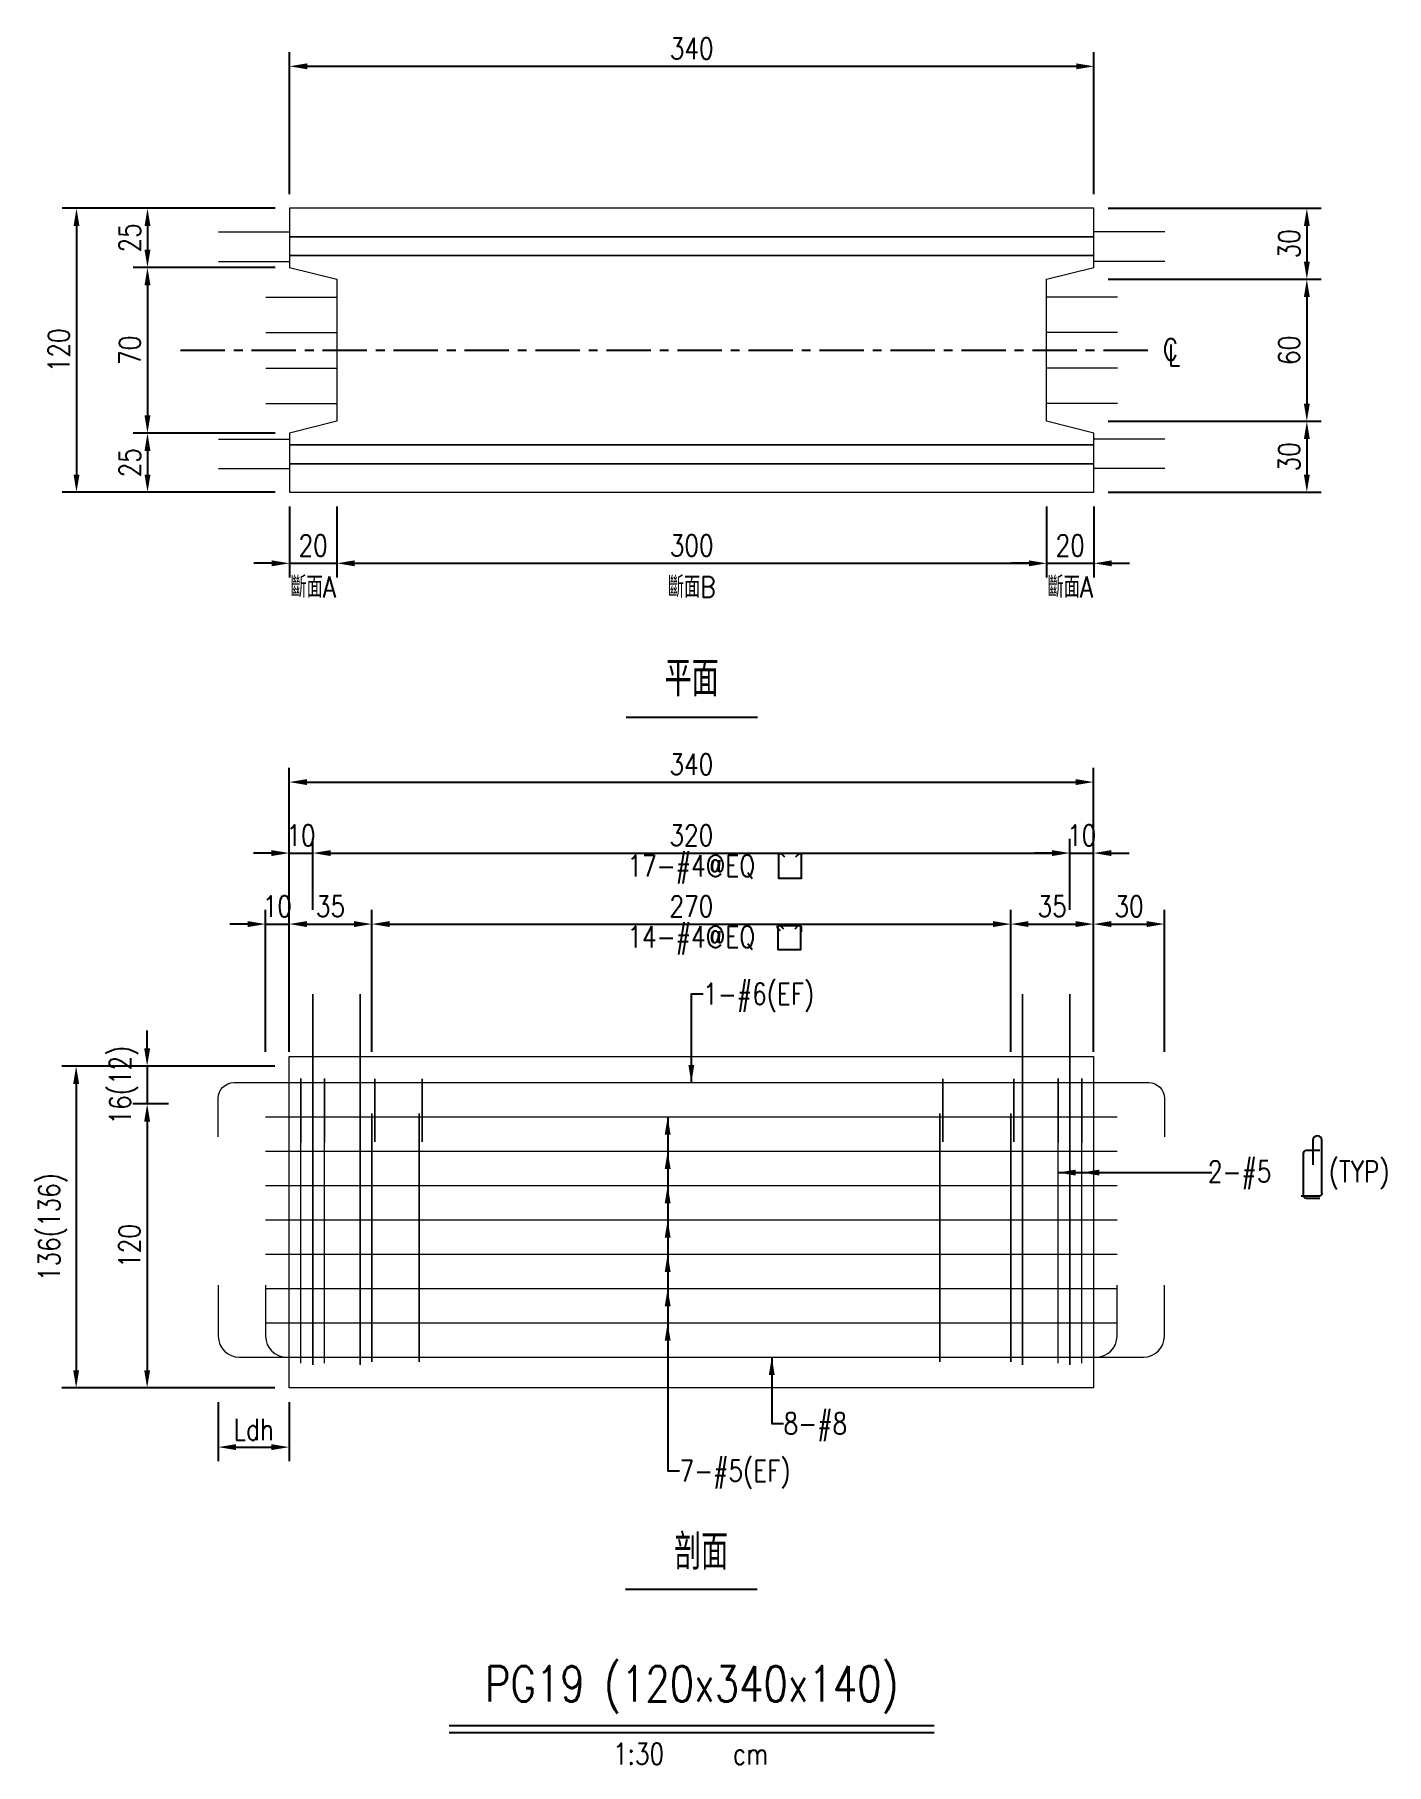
# Model space of a CAD drawing. Extents: x -4754 to 10419, y -19960 to 3841.
# Drawn here: x 1709 to 2280, y 2683 to 3414 of the extents above; entities that cross this region are included whole.
import ezdxf
from ezdxf.enums import TextEntityAlignment as Align

# ---------------------------------------------------------------- set-up
doc = ezdxf.new("R2010")
doc.units = 0
doc.header["$LTSCALE"] = 3
doc.linetypes.add('CENTER', pattern=[2, 1.25, -0.25, 0.25, -0.25])
doc.layers.get('0').update_dxf_attribs({"linetype": 'CONTINUOUS'})
doc.layers.add('HB_0', color=7, linetype='CONTINUOUS', transparency=0.5)
for name, color, linetype in [('HB_DIM', 1, 'CONTINUOUS'), ('HB_TXT_CTEXT', 2, 'CONTINUOUS'), ('鋼筋', 3, 'CONTINUOUS')]:
    doc.layers.add(name, color=color, linetype=linetype)
doc.styles.get("Standard").update_dxf_attribs({"font": 'ROMANS.shx', "width": 0.8, "bigfont": 'LCHINA.shx'})
doc.dimstyles.new('30', dxfattribs={"dimscale": 3, "dimtxt": 3, "dimasz": 2.5, "dimexe": 2, "dimexo": 2, "dimgap": 1, "dimtad": 1, "dimdsep": 46, "dimtxsty": 'Standard', "dimcen": 0, "dimclrd": 256, "dimclre": 256, "dimclrt": 2, "dimadec": 0, "dimazin": 0, "dimtfac": 1, "dimtix": 1, "dimtmove": 2, "dimatfit": 3, "dimfxl": 1, "dimtolj": 1, "dimtzin": 0, "dimarcsym": 0})

# ---------------------------------------------------------------- blocks, each defined once
blk = doc.blocks.new('beam_Topview')
at = {"layer": 'HB_TXT_CTEXT', "color": 4, "linetype": 'Continuous'}
blk.add_line((-27.76, 0), (27.76, 0), dxfattribs=at)
at = {"layer": 'HB_TXT_CTEXT', "color": 4, "linetype": 'Continuous', "width": 0.8}
blk.add_text('平面', height=15, rotation=360, dxfattribs=at).set_placement((0, 16.5), align=Align.MIDDLE)
blk = doc.blocks.new('beam_title')
at = {"layer": 'HB_TXT_CTEXT', "color": 3, "linetype": 'Continuous'}
blk.add_line((-102.52, 3), (102.52, 3), dxfattribs=at)
at = {"layer": 'HB_TXT_CTEXT', "color": 1, "linetype": 'Continuous'}
blk.add_line((-102.52, 0), (102.52, 0), dxfattribs=at)
at = {"color": 3, "linetype": 'Continuous', "width": 0.8}
blk.add_attdef('A', text='', height=15, dxfattribs=at).set_placement((0, 19.49), align=Align.MIDDLE)
at = {"color": 2, "linetype": 'Continuous', "width": 0.8}
for tag, p in [('1:30', (-22.44, -9)), ('CM', (24.84, -9))]:
    blk.add_attdef(tag, text='', height=9, dxfattribs=at).set_placement(p, align=Align.MIDDLE)
blk = doc.blocks.new('*D99')
at = {"layer": 'HB_DIM', "linetype": 'Continuous', "lineweight": -2}
for p, q in [((1816.72, 3346.95), (1816.72, 3406.95)), ((2156.72, 3346.95), (2156.72, 3406.95)), ((1824.22, 3400.95), (2149.22, 3400.95))]:
    blk.add_line(p, q, dxfattribs=at)
at = {"layer": 'HB_DIM'}
for points in [[(1824.22, 3402.2), (1824.22, 3399.7), (1816.72, 3400.95)], [(2149.22, 3399.7), (2149.22, 3402.2), (2156.72, 3400.95)]]:
    blk.add_solid(points, dxfattribs=at)
at = {"layer": 'HB_DIM', "color": 2, "linetype": 'Continuous', "insert": (1986.72, 3408.45), "char_height": 9, "attachment_point": 5, "rotation": 0}
blk.add_mtext('\\A1;340', dxfattribs=at)
blk = doc.blocks.new('*D100')
at = {"layer": 'HB_DIM', "linetype": 'Continuous', "lineweight": -2}
for p, q in [((1816.72, 3214.95), (1816.72, 3184.95)), ((1836.72, 3214.95), (1836.72, 3184.95)), ((1809.22, 3190.95), (1801.72, 3190.95)), ((1816.72, 3190.95), (1836.72, 3190.95)), ((1844.22, 3190.95), (1851.72, 3190.95))]:
    blk.add_line(p, q, dxfattribs=at)
at = {"layer": 'HB_DIM'}
for points in [[(1809.22, 3189.7), (1809.22, 3192.2), (1816.72, 3190.95)], [(1844.22, 3192.2), (1844.22, 3189.7), (1836.72, 3190.95)]]:
    blk.add_solid(points, dxfattribs=at)
at = {"layer": 'HB_DIM', "color": 2, "linetype": 'Continuous', "insert": (1826.72, 3198.45), "char_height": 9, "attachment_point": 5, "rotation": 0}
blk.add_mtext('\\A1;20', dxfattribs=at)
blk = doc.blocks.new('*D101')
at = {"layer": 'HB_DIM', "linetype": 'Continuous', "lineweight": -2}
for p, q in [((1836.72, 3214.95), (1836.72, 3184.95)), ((2136.72, 3214.95), (2136.72, 3184.95)), ((1844.22, 3190.95), (2129.22, 3190.95))]:
    blk.add_line(p, q, dxfattribs=at)
at = {"layer": 'HB_DIM'}
for points in [[(1844.22, 3192.2), (1844.22, 3189.7), (1836.72, 3190.95)], [(2129.22, 3189.7), (2129.22, 3192.2), (2136.72, 3190.95)]]:
    blk.add_solid(points, dxfattribs=at)
at = {"layer": 'HB_DIM', "color": 2, "linetype": 'Continuous', "insert": (1986.72, 3198.45), "char_height": 9, "attachment_point": 5, "rotation": 0}
blk.add_mtext('\\A1;300', dxfattribs=at)
blk = doc.blocks.new('*D102')
at = {"layer": 'HB_DIM', "linetype": 'Continuous', "lineweight": -2}
for p, q in [((2136.72, 3214.95), (2136.72, 3184.95)), ((2156.72, 3214.95), (2156.72, 3184.95)), ((2129.22, 3190.95), (2121.72, 3190.95)), ((2136.72, 3190.95), (2156.72, 3190.95)), ((2164.22, 3190.95), (2171.72, 3190.95))]:
    blk.add_line(p, q, dxfattribs=at)
at = {"layer": 'HB_DIM'}
for points in [[(2129.22, 3189.7), (2129.22, 3192.2), (2136.72, 3190.95)], [(2164.22, 3192.2), (2164.22, 3189.7), (2156.72, 3190.95)]]:
    blk.add_solid(points, dxfattribs=at)
at = {"layer": 'HB_DIM', "color": 2, "linetype": 'Continuous', "insert": (2146.72, 3198.45), "char_height": 9, "attachment_point": 5, "rotation": 0}
blk.add_mtext('\\A1;20', dxfattribs=at)
blk = doc.blocks.new('*D103')
at = {"layer": 'HB_DIM', "linetype": 'Continuous', "lineweight": -2}
for p, q in [((1810.72, 3340.95), (1720.72, 3340.95)), ((1726.72, 3333.45), (1726.72, 3228.45)), ((1810.72, 3220.95), (1720.72, 3220.95))]:
    blk.add_line(p, q, dxfattribs=at)
at = {"layer": 'HB_DIM'}
for points in [[(1727.97, 3333.45), (1725.47, 3333.45), (1726.72, 3340.95)], [(1725.47, 3228.45), (1727.97, 3228.45), (1726.72, 3220.95)]]:
    blk.add_solid(points, dxfattribs=at)
at = {"layer": 'HB_DIM', "color": 2, "linetype": 'Continuous', "insert": (1719.22, 3280.95), "char_height": 9, "attachment_point": 5, "rotation": 90}
blk.add_mtext('\\A1;120', dxfattribs=at)
blk = doc.blocks.new('*D104')
at = {"layer": 'HB_DIM', "linetype": 'Continuous', "lineweight": -2}
for p, q in [((1810.72, 3340.95), (1750.72, 3340.95)), ((1756.72, 3333.45), (1756.72, 3323.45)), ((1810.72, 3315.95), (1750.72, 3315.95))]:
    blk.add_line(p, q, dxfattribs=at)
at = {"layer": 'HB_DIM'}
for points in [[(1757.97, 3333.45), (1755.47, 3333.45), (1756.72, 3340.95)], [(1755.47, 3323.45), (1757.97, 3323.45), (1756.72, 3315.95)]]:
    blk.add_solid(points, dxfattribs=at)
at = {"layer": 'HB_DIM', "color": 2, "linetype": 'Continuous', "insert": (1749.22, 3328.45), "char_height": 9, "attachment_point": 5, "rotation": 90}
blk.add_mtext('\\A1;25', dxfattribs=at)
blk = doc.blocks.new('*D105')
at = {"layer": 'HB_DIM', "linetype": 'Continuous', "lineweight": -2}
for p, q in [((1810.72, 3315.95), (1750.72, 3315.95)), ((1756.72, 3308.45), (1756.72, 3253.45)), ((1810.72, 3245.95), (1750.72, 3245.95))]:
    blk.add_line(p, q, dxfattribs=at)
at = {"layer": 'HB_DIM'}
for points in [[(1757.97, 3308.45), (1755.47, 3308.45), (1756.72, 3315.95)], [(1755.47, 3253.45), (1757.97, 3253.45), (1756.72, 3245.95)]]:
    blk.add_solid(points, dxfattribs=at)
at = {"layer": 'HB_DIM', "color": 2, "linetype": 'Continuous', "insert": (1749.22, 3280.95), "char_height": 9, "attachment_point": 5, "rotation": 90}
blk.add_mtext('\\A1;70', dxfattribs=at)
blk = doc.blocks.new('*D106')
at = {"layer": 'HB_DIM', "linetype": 'Continuous', "lineweight": -2}
for p, q in [((1810.72, 3245.95), (1750.72, 3245.95)), ((1756.72, 3238.45), (1756.72, 3228.45)), ((1810.72, 3220.95), (1750.72, 3220.95))]:
    blk.add_line(p, q, dxfattribs=at)
at = {"layer": 'HB_DIM'}
for points in [[(1757.97, 3238.45), (1755.47, 3238.45), (1756.72, 3245.95)], [(1755.47, 3228.45), (1757.97, 3228.45), (1756.72, 3220.95)]]:
    blk.add_solid(points, dxfattribs=at)
at = {"layer": 'HB_DIM', "color": 2, "linetype": 'Continuous', "insert": (1749.22, 3233.45), "char_height": 9, "attachment_point": 5, "rotation": 90}
blk.add_mtext('\\A1;25', dxfattribs=at)
blk = doc.blocks.new('*D107')
at = {"layer": 'HB_DIM', "linetype": 'Continuous', "lineweight": -2}
for p, q in [((2162.72, 3340.95), (2252.72, 3340.95)), ((2246.72, 3333.45), (2246.72, 3318.45)), ((2162.72, 3310.95), (2252.72, 3310.95))]:
    blk.add_line(p, q, dxfattribs=at)
at = {"layer": 'HB_DIM'}
for points in [[(2247.97, 3333.45), (2245.47, 3333.45), (2246.72, 3340.95)], [(2245.47, 3318.45), (2247.97, 3318.45), (2246.72, 3310.95)]]:
    blk.add_solid(points, dxfattribs=at)
at = {"layer": 'HB_DIM', "color": 2, "linetype": 'Continuous', "insert": (2239.22, 3325.95), "char_height": 9, "attachment_point": 5, "rotation": 90}
blk.add_mtext('\\A1;30', dxfattribs=at)
blk = doc.blocks.new('*D108')
at = {"layer": 'HB_DIM', "linetype": 'Continuous', "lineweight": -2}
for p, q in [((2162.72, 3310.95), (2252.72, 3310.95)), ((2246.72, 3303.45), (2246.72, 3258.45)), ((2162.72, 3250.95), (2252.72, 3250.95))]:
    blk.add_line(p, q, dxfattribs=at)
at = {"layer": 'HB_DIM'}
for points in [[(2247.97, 3303.45), (2245.47, 3303.45), (2246.72, 3310.95)], [(2245.47, 3258.45), (2247.97, 3258.45), (2246.72, 3250.95)]]:
    blk.add_solid(points, dxfattribs=at)
at = {"layer": 'HB_DIM', "color": 2, "linetype": 'Continuous', "insert": (2239.22, 3280.95), "char_height": 9, "attachment_point": 5, "rotation": 90}
blk.add_mtext('\\A1;60', dxfattribs=at)
blk = doc.blocks.new('*D109')
at = {"layer": 'HB_DIM', "linetype": 'Continuous', "lineweight": -2}
for p, q in [((2162.72, 3250.95), (2252.72, 3250.95)), ((2246.72, 3243.45), (2246.72, 3228.45)), ((2162.72, 3220.95), (2252.72, 3220.95))]:
    blk.add_line(p, q, dxfattribs=at)
at = {"layer": 'HB_DIM'}
for points in [[(2247.97, 3243.45), (2245.47, 3243.45), (2246.72, 3250.95)], [(2245.47, 3228.45), (2247.97, 3228.45), (2246.72, 3220.95)]]:
    blk.add_solid(points, dxfattribs=at)
at = {"layer": 'HB_DIM', "color": 2, "linetype": 'Continuous', "insert": (2239.22, 3235.95), "char_height": 9, "attachment_point": 5, "rotation": 90}
blk.add_mtext('\\A1;30', dxfattribs=at)
blk = doc.blocks.new('cl')
at = {"layer": 'HB_TXT_CTEXT', "linetype": 'Continuous', "width": 0.8}
for s, p in [('C', (-0.18, 0.11)), ('L', (0.23, -0.56))]:
    blk.add_text(s, height=2.5, dxfattribs=at).set_placement(p, align=Align.MIDDLE)
blk = doc.blocks.new('beam_SectionSide')
at = {"layer": 'HB_TXT_CTEXT', "color": 4, "linetype": 'Continuous'}
blk.add_line((-27.76, 0), (27.76, 0), dxfattribs=at)
at = {"layer": 'HB_TXT_CTEXT', "color": 4, "linetype": 'Continuous', "width": 0.8}
blk.add_text(' 剖面', height=15, rotation=360, dxfattribs=at).set_placement((0, 16.5), align=Align.MIDDLE)
blk = doc.blocks.new('rebar_arrowD')
at = {"color": 1, "linetype": 'Continuous'}
blk.add_solid([(-1.25, -7.5), (0, 0), (1.25, -7.5)], dxfattribs=at)
blk = doc.blocks.new('*D318')
at = {"layer": 'HB_DIM', "linetype": 'Continuous', "lineweight": -2}
for p, q in [((1786.64, 2836.51), (1786.64, 2811.51)), ((1816.57, 2836.51), (1816.57, 2811.51)), ((1794.14, 2817.51), (1809.07, 2817.51))]:
    blk.add_line(p, q, dxfattribs=at)
at = {"layer": 'HB_DIM'}
for points in [[(1794.14, 2818.76), (1794.14, 2816.26), (1786.64, 2817.51)], [(1809.07, 2816.26), (1809.07, 2818.76), (1816.57, 2817.51)]]:
    blk.add_solid(points, dxfattribs=at)
at = {"layer": 'HB_DIM', "color": 2, "linetype": 'Continuous', "insert": (1801.6, 2825.01), "char_height": 9, "attachment_point": 5, "rotation": 0}
blk.add_mtext('\\A1;Ldh', dxfattribs=at)
blk = doc.blocks.new('rebar_arrowU')
at = {"color": 1, "linetype": 'Continuous'}
blk.add_solid([(-1.25, -7.5), (0, 0), (1.25, -7.5)], dxfattribs=at)
blk = doc.blocks.new('rebar_arrowL')
at = {"color": 1, "linetype": 'Continuous', "extrusion": (0, 0, -1)}
blk.add_solid([(-7.5, 1.25), (0, 0), (-7.5, -1.25)], dxfattribs=at)
blk = doc.blocks.new('rebar_2Tie_180_90')
at = {"layer": 'HB_TXT_CTEXT', "linetype": 'Continuous'}
for points in [[(46.52, -8.69), (46.52, 13.68, 1), (42.68, 13.68), (42.68, 3.28)], [(45.67, 9.28), (39.8, 9.28, 0.414214), (38.6, 8.08), (38.6, -9.57)], [(46.52, -8.69, -0.414214), (45.32, -9.89), (37.81, -9.89)], [(38.6, -9.57, 0.414214), (39.8, -10.77), (45.67, -10.77)]]:
    blk.add_lwpolyline(points, format="xyb", dxfattribs=at)
at = {"color": 2, "linetype": 'Continuous', "width": 0.8}
for tag, p in [('2-D16', (-1.67, 0.43)), ('(TYP)', (49.39, 0.45))]:
    blk.add_attdef(tag, text='', height=9, dxfattribs=at).set_placement(p, align=Align.MIDDLE_LEFT)
blk = doc.blocks.new('*D319')
at = {"layer": 'HB_DIM', "linetype": 'Continuous', "lineweight": -2}
for p, q in [((1816.57, 2984.51), (1816.57, 3104.51)), ((2156.57, 2984.51), (2156.57, 3104.51)), ((1824.07, 3098.51), (2149.07, 3098.51))]:
    blk.add_line(p, q, dxfattribs=at)
at = {"layer": 'HB_DIM'}
for points in [[(1824.07, 3099.76), (1824.07, 3097.26), (1816.57, 3098.51)], [(2149.07, 3097.26), (2149.07, 3099.76), (2156.57, 3098.51)]]:
    blk.add_solid(points, dxfattribs=at)
at = {"layer": 'HB_DIM', "color": 2, "linetype": 'Continuous', "insert": (1986.57, 3106.01), "char_height": 9, "attachment_point": 5, "rotation": 0}
blk.add_mtext('\\A1;340', dxfattribs=at)
blk = doc.blocks.new('*D320')
at = {"layer": 'HB_DIM', "linetype": 'Continuous', "lineweight": -2}
for p, q in [((1816.57, 3044.51), (1816.57, 3074.51)), ((1826.57, 3044.51), (1826.57, 3074.51)), ((1809.07, 3068.51), (1801.57, 3068.51)), ((1816.57, 3068.51), (1826.57, 3068.51)), ((1834.07, 3068.51), (1841.57, 3068.51))]:
    blk.add_line(p, q, dxfattribs=at)
at = {"layer": 'HB_DIM'}
for points in [[(1809.07, 3067.26), (1809.07, 3069.76), (1816.57, 3068.51)], [(1834.07, 3069.76), (1834.07, 3067.26), (1826.57, 3068.51)]]:
    blk.add_solid(points, dxfattribs=at)
at = {"layer": 'HB_DIM', "color": 2, "linetype": 'Continuous', "insert": (1821.57, 3076.01), "char_height": 9, "attachment_point": 5, "rotation": 0}
blk.add_mtext('\\A1;10', dxfattribs=at)
blk = doc.blocks.new('*D321')
at = {"layer": 'HB_DIM', "linetype": 'Continuous', "lineweight": -2}
for p, q in [((1826.57, 3044.51), (1826.57, 3074.51)), ((2146.57, 3044.51), (2146.57, 3074.51)), ((1834.07, 3068.51), (2139.07, 3068.51))]:
    blk.add_line(p, q, dxfattribs=at)
at = {"layer": 'HB_DIM'}
for points in [[(1834.07, 3069.76), (1834.07, 3067.26), (1826.57, 3068.51)], [(2139.07, 3067.26), (2139.07, 3069.76), (2146.57, 3068.51)]]:
    blk.add_solid(points, dxfattribs=at)
at = {"layer": 'HB_DIM', "color": 2, "linetype": 'Continuous', "insert": (1986.57, 3076.01), "char_height": 9, "attachment_point": 5, "rotation": 0}
blk.add_mtext('\\A1;320', dxfattribs=at)
blk = doc.blocks.new('*D322')
at = {"layer": 'HB_DIM', "linetype": 'Continuous', "lineweight": -2}
for p, q in [((2146.57, 3044.51), (2146.57, 3074.51)), ((2156.57, 3044.51), (2156.57, 3074.51)), ((2139.07, 3068.51), (2131.57, 3068.51)), ((2146.57, 3068.51), (2156.57, 3068.51)), ((2164.07, 3068.51), (2171.57, 3068.51))]:
    blk.add_line(p, q, dxfattribs=at)
at = {"layer": 'HB_DIM'}
for points in [[(2139.07, 3067.26), (2139.07, 3069.76), (2146.57, 3068.51)], [(2164.07, 3069.76), (2164.07, 3067.26), (2156.57, 3068.51)]]:
    blk.add_solid(points, dxfattribs=at)
at = {"layer": 'HB_DIM', "color": 2, "linetype": 'Continuous', "insert": (2151.57, 3076.01), "char_height": 9, "attachment_point": 5, "rotation": 0}
blk.add_mtext('\\A1;10', dxfattribs=at)
blk = doc.blocks.new('*D323')
at = {"layer": 'HB_DIM', "linetype": 'Continuous', "lineweight": -2}
for p, q in [((1806.57, 2984.51), (1806.57, 3044.51)), ((1816.57, 2984.51), (1816.57, 3044.51)), ((1799.07, 3038.51), (1791.57, 3038.51)), ((1806.57, 3038.51), (1816.57, 3038.51)), ((1824.07, 3038.51), (1831.57, 3038.51))]:
    blk.add_line(p, q, dxfattribs=at)
at = {"layer": 'HB_DIM'}
for points in [[(1799.07, 3037.26), (1799.07, 3039.76), (1806.57, 3038.51)], [(1824.07, 3039.76), (1824.07, 3037.26), (1816.57, 3038.51)]]:
    blk.add_solid(points, dxfattribs=at)
at = {"layer": 'HB_DIM', "color": 2, "linetype": 'Continuous', "insert": (1811.57, 3046.01), "char_height": 9, "attachment_point": 5, "rotation": 0}
blk.add_mtext('\\A1;10', dxfattribs=at)
blk = doc.blocks.new('*D324')
at = {"layer": 'HB_DIM', "linetype": 'Continuous', "lineweight": -2}
for p, q in [((1816.57, 2984.51), (1816.57, 3044.51)), ((1851.57, 2984.51), (1851.57, 3044.51)), ((1824.07, 3038.51), (1844.07, 3038.51))]:
    blk.add_line(p, q, dxfattribs=at)
at = {"layer": 'HB_DIM'}
for points in [[(1824.07, 3039.76), (1824.07, 3037.26), (1816.57, 3038.51)], [(1844.07, 3037.26), (1844.07, 3039.76), (1851.57, 3038.51)]]:
    blk.add_solid(points, dxfattribs=at)
at = {"layer": 'HB_DIM', "color": 2, "linetype": 'Continuous', "insert": (1834.07, 3046.01), "char_height": 9, "attachment_point": 5, "rotation": 0}
blk.add_mtext('\\A1;35', dxfattribs=at)
blk = doc.blocks.new('*D325')
at = {"layer": 'HB_DIM', "linetype": 'Continuous', "lineweight": -2}
for p, q in [((1851.57, 2984.51), (1851.57, 3044.51)), ((2121.57, 2984.51), (2121.57, 3044.51)), ((1859.07, 3038.51), (2114.07, 3038.51))]:
    blk.add_line(p, q, dxfattribs=at)
at = {"layer": 'HB_DIM'}
for points in [[(1859.07, 3039.76), (1859.07, 3037.26), (1851.57, 3038.51)], [(2114.07, 3037.26), (2114.07, 3039.76), (2121.57, 3038.51)]]:
    blk.add_solid(points, dxfattribs=at)
at = {"layer": 'HB_DIM', "color": 2, "linetype": 'Continuous', "insert": (1986.57, 3046.01), "char_height": 9, "attachment_point": 5, "rotation": 0}
blk.add_mtext('\\A1;270', dxfattribs=at)
blk = doc.blocks.new('*D326')
at = {"layer": 'HB_DIM', "linetype": 'Continuous', "lineweight": -2}
for p, q in [((2121.57, 2984.51), (2121.57, 3044.51)), ((2156.57, 2984.51), (2156.57, 3044.51)), ((2129.07, 3038.51), (2149.07, 3038.51))]:
    blk.add_line(p, q, dxfattribs=at)
at = {"layer": 'HB_DIM'}
for points in [[(2129.07, 3039.76), (2129.07, 3037.26), (2121.57, 3038.51)], [(2149.07, 3037.26), (2149.07, 3039.76), (2156.57, 3038.51)]]:
    blk.add_solid(points, dxfattribs=at)
at = {"layer": 'HB_DIM', "color": 2, "linetype": 'Continuous', "insert": (2139.07, 3046.01), "char_height": 9, "attachment_point": 5, "rotation": 0}
blk.add_mtext('\\A1;35', dxfattribs=at)
blk = doc.blocks.new('*D327')
at = {"layer": 'HB_DIM', "linetype": 'Continuous', "lineweight": -2}
for p, q in [((2156.57, 2984.51), (2156.57, 3044.51)), ((2186.57, 2984.51), (2186.57, 3044.51)), ((2164.07, 3038.51), (2179.07, 3038.51))]:
    blk.add_line(p, q, dxfattribs=at)
at = {"layer": 'HB_DIM'}
for points in [[(2164.07, 3039.76), (2164.07, 3037.26), (2156.57, 3038.51)], [(2179.07, 3037.26), (2179.07, 3039.76), (2186.57, 3038.51)]]:
    blk.add_solid(points, dxfattribs=at)
at = {"layer": 'HB_DIM', "color": 2, "linetype": 'Continuous', "insert": (2171.57, 3046.01), "char_height": 9, "attachment_point": 5, "rotation": 0}
blk.add_mtext('\\A1;30', dxfattribs=at)
blk = doc.blocks.new('*D328')
at = {"layer": 'HB_DIM', "linetype": 'Continuous', "lineweight": -2}
for p, q in [((1810.57, 2978.51), (1720.57, 2978.51)), ((1726.57, 2971.01), (1726.57, 2850.01)), ((1810.57, 2842.51), (1720.57, 2842.51))]:
    blk.add_line(p, q, dxfattribs=at)
at = {"layer": 'HB_DIM'}
for points in [[(1727.82, 2971.01), (1725.32, 2971.01), (1726.57, 2978.51)], [(1725.32, 2850.01), (1727.82, 2850.01), (1726.57, 2842.51)]]:
    blk.add_solid(points, dxfattribs=at)
at = {"layer": 'HB_DIM', "color": 2, "linetype": 'Continuous', "insert": (1716.72, 2910.51), "char_height": 9, "attachment_point": 5, "rotation": 90}
blk.add_mtext('\\A1;136(136)', dxfattribs=at)
blk = doc.blocks.new('*D329')
at = {"layer": 'HB_DIM', "linetype": 'Continuous', "lineweight": -2}
for p, q in [((1756.57, 2986.01), (1756.57, 2993.51)), ((1810.57, 2978.51), (1750.57, 2978.51)), ((1756.57, 2978.51), (1756.57, 2962.51)), ((1765.57, 2962.51), (1750.57, 2962.51)), ((1756.57, 2955.01), (1756.57, 2947.51))]:
    blk.add_line(p, q, dxfattribs=at)
at = {"layer": 'HB_DIM'}
for points in [[(1755.32, 2986.01), (1757.82, 2986.01), (1756.57, 2978.51)], [(1757.82, 2955.01), (1755.32, 2955.01), (1756.57, 2962.51)]]:
    blk.add_solid(points, dxfattribs=at)
at = {"layer": 'HB_DIM', "color": 2, "linetype": 'Continuous', "insert": (1746.72, 2970.51), "char_height": 9, "attachment_point": 5, "rotation": 90}
blk.add_mtext('\\A1;16(12)', dxfattribs=at)
blk = doc.blocks.new('*D330')
at = {"layer": 'HB_DIM', "linetype": 'Continuous', "lineweight": -2}
for p, q in [((1765.57, 2962.51), (1750.57, 2962.51)), ((1756.57, 2955.01), (1756.57, 2850.01)), ((1810.57, 2842.51), (1750.57, 2842.51))]:
    blk.add_line(p, q, dxfattribs=at)
at = {"layer": 'HB_DIM'}
for points in [[(1757.82, 2955.01), (1755.32, 2955.01), (1756.57, 2962.51)], [(1755.32, 2850.01), (1757.82, 2850.01), (1756.57, 2842.51)]]:
    blk.add_solid(points, dxfattribs=at)
at = {"layer": 'HB_DIM', "color": 2, "linetype": 'Continuous', "insert": (1749.07, 2902.51), "char_height": 9, "attachment_point": 5, "rotation": 90}
blk.add_mtext('\\A1;120', dxfattribs=at)
blk = doc.blocks.new('dim_rebar_HoopU')
at = {"linetype": 'Continuous'}
blk.add_lwpolyline([(44.17, 4.47), (45.41, 5.71, -0.668179), (46.47, 5.27), (46.47, -4.68), (37.02, -4.68), (37.02, 5.27, -0.668179), (38.09, 5.71), (39.33, 4.47)], format="xyb", dxfattribs=at)
at = {"linetype": 'Continuous', "width": 0.8}
blk.add_attdef('25-D13@EQ', text='', height=9, dxfattribs=at).set_placement((0, 0), align=Align.MIDDLE)
blk = doc.blocks.new('dim_rebar_HoopUwithTie')
at = {"linetype": 'Continuous'}
for points in [[(37.71, 3.13), (36.52, 4.32, -0.668179), (36.95, 5.34), (45.82, 5.34, -0.414214), (46.42, 4.74), (46.42, 2.79)], [(43.88, 4.04), (45.07, 5.23, -0.668179), (46.09, 4.81), (46.09, -4.89), (36.68, -4.89), (36.68, 4.81, -0.668179), (37.71, 5.23), (38.89, 4.04)]]:
    blk.add_lwpolyline(points, format="xyb", dxfattribs=at)
at = {"linetype": 'Continuous', "width": 0.8}
blk.add_attdef('22-D13@EQ', text='', height=9, dxfattribs=at).set_placement((0, 0), align=Align.MIDDLE)

msp = doc.modelspace()

# ---------------------------------------------------------------- linework, layer by layer
at = {"layer": 'HB_0', "lineweight": 5}
for p, q in [((1836.723, 3340.95, 136), (1816.723, 3340.95, 136)), ((1816.723, 3340.95, 136), (1816.723, 3328.95, 136)), ((2136.723, 3340.95, 136), (1836.723, 3340.95, 136)), ((2156.723, 3340.95, 136), (2136.723, 3340.95, 136)), ((2156.723, 3328.95, 136), (2156.723, 3340.95, 136)), ((1836.723, 3328.95, 136), (1816.723, 3328.95, 136)), ((1816.723, 3328.95, 136), (1816.723, 3320.95, 124)), ((1816.723, 3328.95, 136), (1836.723, 3328.95, 136)), ((2136.723, 3328.95, 136), (1836.723, 3328.95, 136)), ((1836.723, 3328.95, 136), (2136.723, 3328.95, 136)), ((2156.723, 3328.95, 136), (2136.723, 3328.95, 136)), ((2136.723, 3328.95, 136), (2156.723, 3328.95, 136)), ((2156.723, 3320.95, 124), (2156.723, 3328.95, 136)), ((1836.723, 3320.95, 124), (1816.723, 3320.95, 124)), ((1816.723, 3320.95, 124), (1816.723, 3315.95, 124)), ((1816.723, 3320.95, 124), (1836.723, 3320.95, 124)), ((1836.723, 3320.95, 124), (2136.723, 3320.95, 124)), ((2136.723, 3320.95, 124), (1836.723, 3320.95, 124)), ((2156.723, 3320.95, 124), (2136.723, 3320.95, 124)), ((2136.723, 3320.95, 124), (2156.723, 3320.95, 124)), ((2156.723, 3315.95, 124), (2156.723, 3320.95, 124)), ((1816.723, 3315.95, 124), (1836.723, 3310.95, 124)), ((2136.723, 3310.95, 124), (2156.723, 3315.95, 124)), ((1836.723, 3310.95, 124), (1836.723, 3250.95, 124)), ((2136.723, 3250.95, 124), (2136.723, 3310.95, 124)), ((1836.723, 3250.95, 124), (1816.723, 3245.95, 124)), ((1816.723, 3245.95, 124), (1816.723, 3240.95, 124)), ((2156.723, 3245.95, 124), (2136.723, 3250.95, 124)), ((2156.723, 3240.95, 124), (2156.723, 3245.95, 124)), ((1816.723, 3240.95, 124), (1836.723, 3240.95, 124)), ((1836.723, 3240.95, 124), (1816.723, 3240.95, 124)), ((1816.723, 3240.95, 124), (1816.723, 3232.95, 140)), ((2136.723, 3240.95, 124), (1836.723, 3240.95, 124)), ((1836.723, 3240.95, 124), (2136.723, 3240.95, 124)), ((2136.723, 3240.95, 124), (2156.723, 3240.95, 124)), ((2156.723, 3240.95, 124), (2136.723, 3240.95, 124)), ((2156.723, 3232.95, 140), (2156.723, 3240.95, 124)), ((1816.723, 3232.95, 140), (1836.723, 3232.95, 140)), ((1836.723, 3232.95, 140), (1816.723, 3232.95, 140)), ((1816.723, 3232.95, 140), (1816.723, 3220.95, 140)), ((2136.723, 3232.95, 140), (1836.723, 3232.95, 140)), ((1836.723, 3232.95, 140), (2136.723, 3232.95, 140)), ((2136.723, 3232.95, 140), (2156.723, 3232.95, 140)), ((2156.723, 3232.95, 140), (2136.723, 3232.95, 140)), ((2156.723, 3220.95, 140), (2156.723, 3232.95, 140)), ((1816.723, 3220.95, 140), (1836.723, 3220.95, 140)), ((1836.723, 3220.95, 140), (2136.723, 3220.95, 140)), ((2136.723, 3220.95, 140), (2156.723, 3220.95, 140)), ((1816.573, 2982.507), (1836.573, 2982.507)), ((1816.573, 2966.507, -8), (1816.573, 2982.507)), ((1836.573, 2982.507), (2136.573, 2982.507)), ((2136.573, 2982.507), (2156.573, 2982.507)), ((2156.573, 2982.507), (2156.573, 2966.507, -8)), ((1816.573, 2842.507, -108), (1816.573, 2978.507, -108)), ((2156.573, 2978.507, -108), (2156.573, 2842.507, -108)), ((1816.573, 2842.507, -13), (1816.573, 2966.507, -13)), ((2156.573, 2966.507, -13), (2156.573, 2842.507, -13)), ((1836.573, 2842.507, -108), (1816.573, 2842.507, -108)), ((1836.573, 2842.507, -18), (1816.573, 2842.507, -13)), ((2136.573, 2842.507, -108), (1836.573, 2842.507, -108)), ((2156.573, 2842.507, -108), (2136.573, 2842.507, -108)), ((2156.573, 2842.507, -13), (2136.573, 2842.507, -18))]:
    msp.add_line(p, q, dxfattribs=at)
at = {"layer": 'HB_0', "color": 1, "linetype": 'CENTER', "ltscale": 5}
msp.add_lwpolyline([(1770.723, 3280.95), (2179.723, 3280.95)], dxfattribs=at)
at = {"layer": 'HB_TXT_CTEXT', "color": 1, "linetype": 'Continuous'}
for points in [[(1986.573, 2971.507), (1986.573, 2979.007), (1986.573, 3009.007), (1991.573, 3009.007)], [(1976.573, 2957.007), (1976.573, 2870.007), (1976.573, 2807.507), (1981.573, 2807.507)], [(2141.573, 2933.507), (2151.573, 2933.507), (2206.573, 2933.507)], [(2020.573, 2855.507), (2020.573, 2842.507), (2020.573, 2827.507), (2025.573, 2827.507)]]:
    msp.add_lwpolyline(points, dxfattribs=at)
at = {"layer": '鋼筋', "lineweight": 5}
for p, q in [((1786.786, 3330.95, 13), (1816.723, 3330.95, 13)), ((2186.66, 3330.95, 21.89), (2156.723, 3330.95, 21.89)), ((1786.786, 3318.45, 13), (1816.723, 3318.45, 13)), ((2186.66, 3318.45, 21.89), (2156.723, 3318.45, 21.89)), ((1806.786, 3303.45, 13), (1836.723, 3303.45, 13)), ((2166.66, 3303.45, 21.89), (2136.723, 3303.45, 21.89)), ((1806.786, 3288.45, 13), (1836.723, 3288.45, 13)), ((2166.66, 3288.45, 21.89), (2136.723, 3288.45, 21.89)), ((1806.786, 3273.45, 13), (1836.723, 3273.45, 13)), ((2166.66, 3273.45, 21.89), (2136.723, 3273.45, 21.89)), ((1806.786, 3258.45, 13), (1836.723, 3258.45, 13)), ((2166.66, 3258.45, 21.89), (2136.723, 3258.45, 21.89)), ((1786.786, 3243.45, 13), (1816.723, 3243.45, 13)), ((2186.66, 3243.45, 21.89), (2156.723, 3243.45, 21.89)), ((1786.786, 3230.95, 13), (1816.723, 3230.95, 13)), ((2186.66, 3230.95, 21.89), (2156.723, 3230.95, 21.89)), ((1826.573, 2998.142, -81.055), (1826.573, 3005.762, -81.055)), ((1826.573, 3005.762, -87.405), (1826.573, 2855.507, -87.405)), ((1826.573, 2855.507, -8.595), (1826.573, 3005.762, -8.595)), ((1826.573, 3005.762, -14.945), (1826.573, 2998.142, -14.945)), ((1846.573, 2998.142, -81.055), (1846.573, 3005.762, -81.055)), ((1846.573, 3005.762, -87.405), (1846.573, 2855.507, -87.405)), ((1846.573, 2855.507, -8.595), (1846.573, 3005.762, -8.595)), ((1846.573, 3005.762, -14.945), (1846.573, 2998.142, -14.945)), ((2126.573, 2998.142, -81.055), (2126.573, 3005.762, -81.055)), ((2126.573, 3005.762, -87.405), (2126.573, 2855.507, -87.405)), ((2126.573, 2855.507, -8.595), (2126.573, 3005.762, -8.595)), ((2126.573, 3005.762, -14.945), (2126.573, 2998.142, -14.945)), ((2146.573, 2998.142, -81.055), (2146.573, 3005.762, -81.055)), ((2146.573, 3005.762, -87.405), (2146.573, 2855.507, -87.405)), ((2146.573, 2855.507, -8.595), (2146.573, 3005.762, -8.595)), ((2146.573, 3005.762, -14.945), (2146.573, 2998.142, -14.945)), ((1793.258, 2971.507, -98), (2179.888, 2971.507, -98)), ((1821.573, 2857.02, -102.13), (1821.573, 2969.282, -102.13)), ((1821.573, 2969.282, -94.18), (1821.573, 2946.27, -94.18)), ((1831.573, 2857.02, -102.13), (1831.573, 2969.282, -102.13)), ((1831.573, 2969.282, -94.18), (1831.573, 2946.27, -94.18)), ((1852.843, 2946.51, -94.83), (1852.843, 2969.922, -94.83)), ((1852.843, 2969.922, -101.18), (1852.843, 2946.51, -101.18)), ((1872.843, 2946.51, -94.83), (1872.843, 2969.922, -94.83)), ((1872.843, 2969.922, -101.18), (1872.843, 2946.51, -101.18)), ((2092.843, 2946.51, -94.83), (2092.843, 2969.922, -94.83)), ((2092.843, 2969.922, -101.18), (2092.843, 2946.51, -101.18)), ((2122.843, 2946.51, -94.83), (2122.843, 2969.922, -94.83)), ((2122.843, 2969.922, -101.18), (2122.843, 2946.51, -101.18)), ((2141.573, 2857.02, -102.13), (2141.573, 2969.282, -102.13)), ((2141.573, 2969.282, -94.18), (2141.573, 2946.27, -94.18)), ((2151.573, 2857.02, -102.13), (2151.573, 2969.282, -102.13)), ((2151.573, 2969.282, -94.18), (2151.573, 2946.27, -94.18)), ((1786.573, 2948.587, -98), (1786.573, 2964.822, -98)), ((2186.573, 2964.822, -98), (2186.573, 2948.587, -98)), ((1806.573, 2957.007, -98), (2166.573, 2957.007, -98)), ((1851.573, 2947.642, -93.555), (1851.573, 2955.262, -93.555)), ((1851.573, 2955.262, -99.905), (1851.573, 2856.777, -99.905)), ((1851.573, 2856.777, 3.905), (1851.573, 2955.262, 3.905)), ((1851.573, 2955.262, -2.445), (1851.573, 2947.642, -2.445)), ((1871.573, 2947.642, -93.555), (1871.573, 2955.262, -93.555)), ((1871.573, 2955.262, -99.905), (1871.573, 2856.777, -99.905)), ((1871.573, 2856.777, 3.905), (1871.573, 2955.262, 3.905)), ((1871.573, 2955.262, -2.445), (1871.573, 2947.642, -2.445)), ((2091.573, 2947.642, -93.555), (2091.573, 2955.262, -93.555)), ((2091.573, 2955.262, -99.905), (2091.573, 2856.777, -99.905)), ((2091.573, 2856.777, 3.905), (2091.573, 2955.262, 3.905)), ((2091.573, 2955.262, -2.445), (2091.573, 2947.642, -2.445)), ((2121.573, 2947.642, -93.555), (2121.573, 2955.262, -93.555)), ((2121.573, 2955.262, -99.905), (2121.573, 2856.777, -99.905)), ((2121.573, 2856.777, 3.905), (2121.573, 2955.262, 3.905)), ((2121.573, 2955.262, -2.445), (2121.573, 2947.642, -2.445)), ((1806.573, 2942.507, -98), (2166.573, 2942.507, -98)), ((1806.573, 2928.007, -98), (2166.573, 2928.007, -98)), ((1806.573, 2913.507, -98), (2166.573, 2913.507, -98)), ((1806.573, 2899.007, -98), (2166.573, 2899.007, -98)), ((1786.636, 2885.987, -98), (1786.636, 2864.397, -98)), ((1786.636, 2885.987, -85.5), (1786.636, 2864.397, -85.5)), ((1806.573, 2884.507, -98), (2166.573, 2884.507, -98)), ((1806.636, 2885.987, -70.5), (1806.636, 2864.397, -70.5)), ((1806.636, 2885.987, -55.5), (1806.636, 2864.397, -55.5)), ((2166.51, 2864.397, -70.5), (2166.51, 2885.987, -70.5)), ((2166.51, 2864.397, -55.5), (2166.51, 2885.987, -55.5)), ((2186.51, 2864.397, -98), (2186.51, 2885.987, -98)), ((2186.51, 2864.397, -85.5), (2186.51, 2885.987, -85.5)), ((1806.573, 2870.007, -98), (2166.573, 2870.007, -98)), ((1795.526, 2855.507, -98), (2177.62, 2855.507, -98)), ((1795.526, 2855.507, -85.5), (2177.62, 2855.507, -85.5)), ((1815.526, 2855.507, -70.5), (2157.62, 2855.507, -70.5)), ((1815.526, 2855.507, -55.5), (2157.62, 2855.507, -55.5)), ((1821.573, 2853.045, -88.615), (1821.573, 2853.045, -98.155)), ((1826.573, 2852.332, -84.23), (1826.573, 2852.332, -11.77)), ((1831.573, 2853.045, -88.615), (1831.573, 2853.045, -98.155)), ((1846.573, 2852.332, -84.23), (1846.573, 2852.332, -11.77)), ((1851.573, 2853.602, -96.73), (1851.573, 2853.602, 0.73)), ((1871.573, 2853.602, -96.73), (1871.573, 2853.602, 0.73)), ((2091.573, 2853.602, -96.73), (2091.573, 2853.602, 0.73)), ((2121.573, 2853.602, -96.73), (2121.573, 2853.602, 0.73)), ((2126.573, 2852.332, -84.23), (2126.573, 2852.332, -11.77)), ((2141.573, 2853.045, -88.615), (2141.573, 2853.045, -98.155)), ((2146.573, 2852.332, -84.23), (2146.573, 2852.332, -11.77)), ((2151.573, 2853.045, -88.615), (2151.573, 2853.045, -98.155))]:
    msp.add_line(p, q, dxfattribs=at)
at = {"layer": '鋼筋', "lineweight": 5, "extrusion": (-1, 2.44929e-16, 0)}
for centre, start, end in [((-3005.762, -84.23, -1826.573), 90, 270), ((-3005.762, -11.77, -1826.573), 90, 270), ((-3005.762, -84.23, -1846.573), 90, 270), ((-3005.762, -11.77, -1846.573), 90, 270), ((-3005.762, -84.23, -2126.573), 90, 270), ((-3005.762, -11.77, -2126.573), 90, 270), ((-3005.762, -84.23, -2146.573), 90, 270), ((-3005.762, -11.77, -2146.573), 90, 270), ((-2969.922, -98.005, -1852.843), 90, 270), ((-2969.922, -98.005, -1872.843), 90, 270), ((-2969.922, -98.005, -2092.843), 90, 270), ((-2969.922, -98.005, -2122.843), 90, 270), ((-2955.262, -96.73, -1851.573), 90, 270), ((-2955.262, 0.73, -1851.573), 90, 270), ((-2955.262, -96.73, -1871.573), 90, 270), ((-2955.262, 0.73, -1871.573), 90, 270), ((-2955.262, -96.73, -2091.573), 90, 270), ((-2955.262, 0.73, -2091.573), 90, 270), ((-2955.262, -96.73, -2121.573), 90, 270), ((-2955.262, 0.73, -2121.573), 90, 270), ((-2855.507, -84.23, -1826.573), 270, 0), ((-2855.507, -11.77, -1826.573), 0, 90), ((-2855.507, -84.23, -1846.573), 270, 0), ((-2855.507, -11.77, -1846.573), 0, 90), ((-2856.777, -96.73, -1851.573), 270, 0), ((-2856.777, 0.73, -1851.573), 0, 90), ((-2856.777, -96.73, -1871.573), 270, 0), ((-2856.777, 0.73, -1871.573), 0, 90), ((-2856.777, -96.73, -2091.573), 270, 0), ((-2856.777, 0.73, -2091.573), 0, 90), ((-2856.777, -96.73, -2121.573), 270, 0), ((-2856.777, 0.73, -2121.573), 0, 90), ((-2855.507, -84.23, -2126.573), 270, 0), ((-2855.507, -11.77, -2126.573), 0, 90), ((-2855.507, -84.23, -2146.573), 270, 0), ((-2855.507, -11.77, -2146.573), 0, 90)]:
    msp.add_arc(centre, 3.175, start, end, dxfattribs=at)
at = {"layer": '鋼筋', "lineweight": 5, "extrusion": (0, 0, -1)}
for centre, start, end in [((-1793.258, 2964.822, 98), 0, 90), ((-2179.888, 2964.822, 98), 90, 180)]:
    msp.add_arc(centre, 6.685, start, end, dxfattribs=at)
at = {"layer": '鋼筋', "lineweight": 5, "extrusion": (1, -2.44929e-16, 1.22465e-16)}
for centre, start, end in [((2969.282, -98.155, 1821.573), 270, 90), ((2969.282, -98.155, 1831.573), 270, 90), ((2969.282, -98.155, 2141.573), 270, 90), ((2969.282, -98.155, 2151.573), 270, 90), ((2857.02, -98.155, 1821.573), 180, 270), ((2857.02, -98.155, 1831.573), 180, 270), ((2857.02, -98.155, 2141.573), 180, 270), ((2857.02, -98.155, 2151.573), 180, 270)]:
    msp.add_arc(centre, 3.975, start, end, dxfattribs=at)
at = {"layer": '鋼筋', "lineweight": 5}
for centre, start, end in [((1795.526, 2864.397, -98), 180, 270), ((1795.526, 2864.397, -85.5), 180, 270), ((1815.526, 2864.397, -70.5), 180, 270), ((1815.526, 2864.397, -55.5), 180, 270), ((2157.62, 2864.397, -70.5), 270, 0), ((2157.62, 2864.397, -55.5), 270, 0), ((2177.62, 2864.397, -98), 270, 0), ((2177.62, 2864.397, -85.5), 270, 0)]:
    msp.add_arc(centre, 8.89, start, end, dxfattribs=at)

# ---------------------------------------------------------------- block references
at = {"layer": 'HB_0', "linetype": 'Continuous', "xscale": 3.6, "yscale": 3.6, "zscale": 3.6}
msp.add_blockref('cl', (2189.723, 3280.95, 140), dxfattribs=at)
at = {"layer": 'HB_TXT_CTEXT', "color": 0, "linetype": 'Continuous', "rotation": 360}
for name, p in [('beam_Topview', (1986.723, 3125.95)), ('beam_SectionSide', (1986.573, 2757.507))]:
    msp.add_blockref(name, p, dxfattribs=at)
at = {"layer": 'HB_TXT_CTEXT', "linetype": 'Continuous'}
for name, p, values in [('dim_rebar_HoopU', (1986.573, 3062.507, -108), {'25-D13@EQ': '17-#4@EQ'}), ('dim_rebar_HoopUwithTie', (1986.573, 3032.507, -108), {'22-D13@EQ': '14-#4@EQ'}), ('rebar_2Tie_180_90', (2206.573, 2933.507, -88.615), {'2-D16': '2-#5', '(TYP)': '(TYP)'})]:
    msp.add_blockref(name, p, dxfattribs=at).add_auto_attribs(values)
at = {"layer": 'HB_TXT_CTEXT', "linetype": 'Continuous', "rotation": 180}
msp.add_blockref('rebar_arrowD', (1986.573, 2971.507, -98), dxfattribs=at)
at = {"layer": 'HB_TXT_CTEXT', "linetype": 'Continuous'}
for name, p in [('rebar_arrowU', (1976.573, 2957.007, -98)), ('rebar_arrowU', (1976.573, 2942.507, -98)), ('rebar_arrowL', (2141.573, 2933.507, -88.615)), ('rebar_arrowL', (2151.573, 2933.507, -88.615)), ('rebar_arrowU', (1976.573, 2928.007, -98)), ('rebar_arrowU', (1976.573, 2913.507, -98)), ('rebar_arrowU', (1976.573, 2899.007, -98)), ('rebar_arrowU', (1976.573, 2884.507, -98)), ('rebar_arrowU', (1976.573, 2870.007, -98)), ('rebar_arrowU', (2020.573, 2855.507))]:
    msp.add_blockref(name, p, dxfattribs=at)
at = {"layer": 'HB_TXT_CTEXT', "color": 0, "linetype": 'Continuous', "rotation": 360}
msp.add_blockref('beam_title', (1986.723, 2696.95), dxfattribs=at).add_auto_attribs({'A': 'PG19 (120x340x140)', '1:30': '1:30', 'CM': 'cm'})

# ---------------------------------------------------------------- texts
at = {"layer": 'HB_TXT_CTEXT', "linetype": 'Continuous', "width": 0.8}
for s, p in [('斷面A', (1826.723, 3180.95)), ('斷面B', (1986.723, 3180.95)), ('斷面A', (2146.723, 3180.95))]:
    msp.add_text(s, height=9, dxfattribs=at).set_placement(p, align=Align.MIDDLE_CENTER)
for s, p in [('1-#6(EF)', (1991.573, 3009.007, -98)), ('8-#8', (2025.573, 2827.507)), ('7-#5(EF)', (1981.573, 2807.507, -98))]:
    msp.add_text(s, height=9, dxfattribs=at).set_placement(p, align=Align.MIDDLE_LEFT)

# ---------------------------------------------------------------- dimensions: what is measured, and where the dimension line sits
at = {"layer": 'HB_DIM', "linetype": 'Continuous'}
for base, p1, p2, angle, override, picture, middle in [((2156.723, 3400.95), (1816.723, 3340.95, 124), (2156.723, 3340.95, 124), 0, {"dimpost": '<>'}, '*D99', (1986.723, 3408.45)), ((1726.723, 3220.95), (1816.723, 3340.95, 124), (1816.723, 3220.95, 124), 90, {"dimtad": 4, "dimpost": '<>'}, '*D103', (1719.223, 3280.95)), ((1756.723, 3315.95), (1816.723, 3340.95, 124), (1816.723, 3315.95, 124), 90, {"dimtad": 4, "dimpost": '<>'}, '*D104', (1749.223, 3328.45)), ((2246.723, 3310.95), (2156.723, 3340.95, 124), (2156.723, 3310.95, 124), 90, {"dimtad": 4, "dimpost": '<>'}, '*D107', (2239.223, 3325.95)), ((1756.723, 3245.95), (1816.723, 3315.95, 124), (1816.723, 3245.95, 124), 90, {"dimtad": 4, "dimpost": '<>'}, '*D105', (1749.223, 3280.95)), ((2246.723, 3250.95), (2156.723, 3310.95, 124), (2156.723, 3250.95, 124), 90, {"dimtad": 4, "dimpost": '<>'}, '*D108', (2239.223, 3280.95)), ((1756.723, 3220.95), (1816.723, 3245.95, 124), (1816.723, 3220.95, 124), 90, {"dimtad": 4, "dimpost": '<>'}, '*D106', (1749.223, 3233.45)), ((2246.723, 3220.95), (2156.723, 3250.95, 124), (2156.723, 3220.95, 124), 90, {"dimtad": 4, "dimpost": '<>'}, '*D109', (2239.223, 3235.95)), ((1836.723, 3190.95), (1816.723, 3220.95, 124), (1836.723, 3220.95, 124), 0, {"dimpost": '<>'}, '*D100', (1826.723, 3198.45)), ((2136.723, 3190.95), (1836.723, 3220.95, 124), (2136.723, 3220.95, 124), 0, {"dimpost": '<>'}, '*D101', (1986.723, 3198.45)), ((2156.723, 3190.95), (2136.723, 3220.95, 124), (2156.723, 3220.95, 124), 0, {"dimpost": '<>'}, '*D102', (2146.723, 3198.45)), ((2156.573, 3098.507), (1816.573, 2978.507, -108), (2156.573, 2978.507, -108), 0, {"dimpost": '<>'}, '*D319', (1986.573, 3106.007)), ((1826.573, 3068.507), (1816.573, 3038.507, -108), (1826.573, 3038.507, -108), 0, {"dimpost": '<>'}, '*D320', (1821.573, 3076.007)), ((2146.573, 3068.507), (1826.573, 3038.507, -108), (2146.573, 3038.507, -108), 0, {"dimpost": '<>'}, '*D321', (1986.573, 3076.007)), ((2156.573, 3068.507), (2146.573, 3038.507, -108), (2156.573, 3038.507, -108), 0, {"dimpost": '<>'}, '*D322', (2151.573, 3076.007)), ((1816.573, 3038.507), (1806.573, 2978.507, -108), (1816.573, 2978.507, -108), 0, {"dimpost": '<>'}, '*D323', (1811.573, 3046.007)), ((1851.573, 3038.507), (1816.573, 2978.507, -108), (1851.573, 2978.507, -108), 0, {"dimpost": '<>'}, '*D324', (1834.073, 3046.007)), ((2121.573, 3038.507), (1851.573, 2978.507, -108), (2121.573, 2978.507, -108), 0, {"dimpost": '<>'}, '*D325', (1986.573, 3046.007)), ((2156.573, 3038.507), (2121.573, 2978.507, -108), (2156.573, 2978.507, -108), 0, {"dimpost": '<>'}, '*D326', (2139.073, 3046.007)), ((2186.573, 3038.507), (2156.573, 2978.507, -108), (2186.573, 2978.507, -108), 0, {"dimpost": '<>'}, '*D327', (2171.573, 3046.007)), ((1756.573, 2842.507), (1771.573, 2962.507, -108), (1816.573, 2842.507, -108), 90, {"dimtad": 4, "dimpost": '<>'}, '*D330', (1749.073, 2902.507))]:
    dim = msp.add_linear_dim(base=base, p1=p1, p2=p2, angle=angle, dimstyle='30', override=override, dxfattribs=at)
    dim.commit()
    dim.dimension.update_dxf_attribs({"geometry": picture, "text_midpoint": middle})
for base, p1, p2, angle, text, override, picture, middle in [((1756.573, 2962.507), (1816.573, 2978.507, -108), (1771.573, 2962.507, -108), 90, '<>(12)', {"dimtad": 4, "dimpost": '<>'}, '*D329', (1746.716, 2970.507)), ((1726.573, 2842.507), (1816.573, 2978.507, -108), (1816.573, 2842.507, -108), 90, '<>(136)', {"dimtad": 4, "dimpost": '<>'}, '*D328', (1716.716, 2910.507)), ((1816.573, 2817.507), (1786.636, 2842.507, -98), (1816.573, 2842.507, -108), 0, 'Ldh', {"dimpost": '<>'}, '*D318', (1801.605, 2825.007))]:
    dim = msp.add_linear_dim(base=base, p1=p1, p2=p2, angle=angle, text=text, dimstyle='30', override=override, dxfattribs=at)
    dim.commit()
    dim.dimension.update_dxf_attribs({"geometry": picture, "text_midpoint": middle})

doc.saveas('drawing.dxf')
